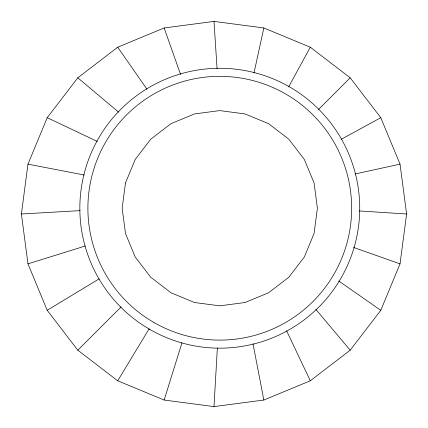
<?xml version="1.0" encoding="UTF-8"?>
<svg xmlns="http://www.w3.org/2000/svg" width="428" height="428" viewBox="0 0 428 428"><rect width="100%" height="100%" fill="white"/><g stroke="black" fill="none" stroke-linecap="round" stroke-linejoin="round"><path stroke-width="0.64" d="M214 406.6L263.846 400.036L310.3 380.797L350.19 350.19L380.797 310.3L400.036 263.846L406.6 214L400.036 164.154L380.797 117.7L350.19 77.81L310.3 47.203L263.846 27.964L214 21.4L164.154 27.964L117.7 47.203L77.81 77.81L47.203 117.7L27.964 164.154L21.4 214L27.964 263.846L47.203 310.3L77.81 350.19L117.7 380.797L164.154 400.036L214 406.6L217.365 347.878M254.018 72.899L263.846 27.964M164.154 400.036L182.012 342.673M288.649 86.9L310.3 47.203M117.7 380.797L149.174 328.779M77.81 350.19L121.103 306.897M318.555 109.445L350.19 77.81M47.203 310.3L99.221 278.826M341.1 139.351L380.797 117.7M27.964 263.846L85.327 245.988M355.101 173.982L400.036 164.154M21.4 214L80.122 210.635M359.338 210.94L406.6 214M27.964 164.154L84.252 175.004M353.603 247.448L400.036 263.846M47.203 117.7L97.247 141.411M338.735 281.003L380.797 310.3M77.81 77.81L118.615 112.152M315.848 309.385L350.19 350.19M117.7 47.203L146.997 89.265M286.589 330.753L310.3 380.797M164.154 27.964L180.552 74.397M252.996 343.748L263.846 400.036M214 21.4L217.06 68.662M125.484 182.954L122.157 208.222L125.484 233.49L135.237 257.03L150.752 277.248L170.97 292.763L194.51 302.516L219.778 305.843L245.046 302.516L268.586 292.763L288.804 277.248L304.319 257.03L314.072 233.49L317.399 208.222L314.072 182.954L304.319 159.414L288.804 139.196L268.586 123.681L245.046 113.928L219.778 110.601L194.51 113.928L170.97 123.681L150.752 139.196L135.237 159.414L125.484 182.954M149.805 329.416A139.945 139.945 0 0 0 359.723 208.222A139.945 139.945 0 0 0 149.805 87.028A139.945 139.945 0 0 0 149.805 329.416M153.839 322.434A131.877 131.877 0 0 0 351.656 208.222A131.877 131.877 0 0 0 153.839 94.01A131.877 131.877 0 0 0 153.839 322.434"/></g></svg>
